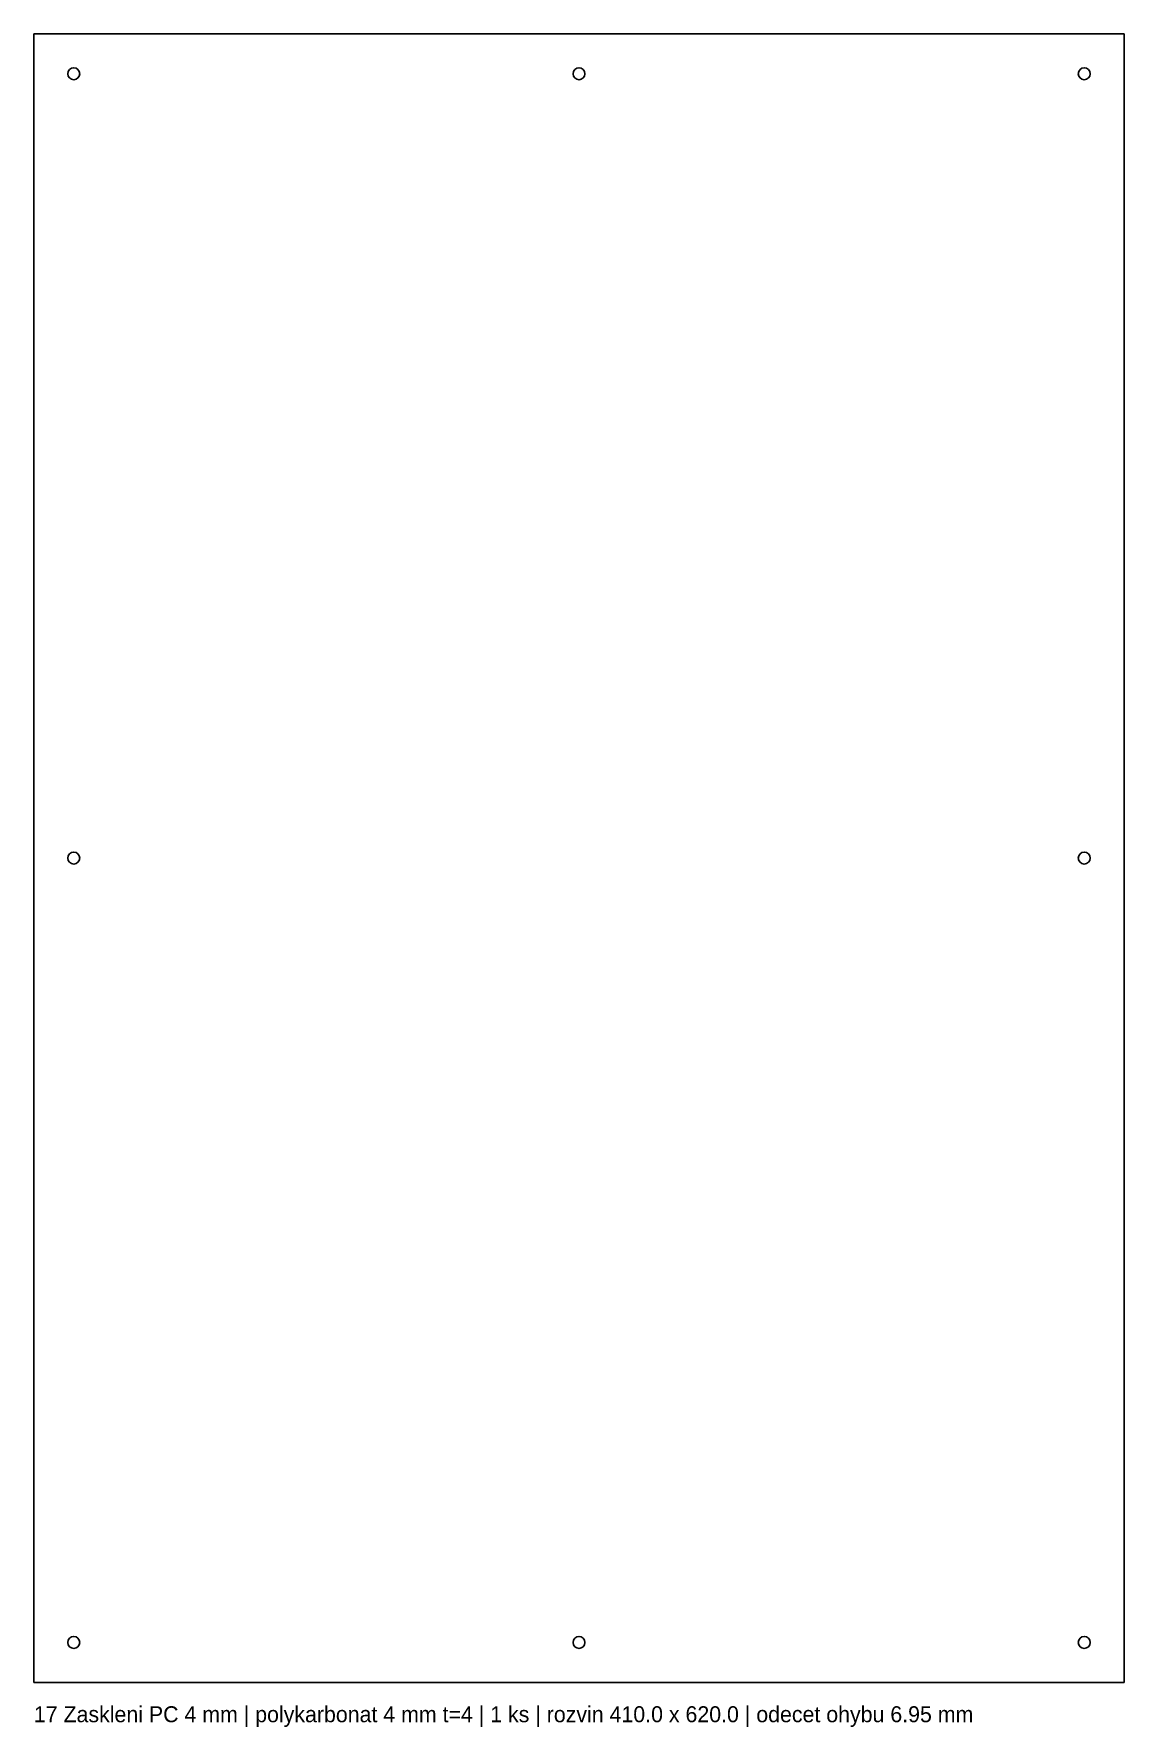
# Model space of a CAD drawing. Header units: millimetres. Extents: x 0 to 410, y -17 to 620.
import ezdxf

# ---------------------------------------------------------------- set-up
doc = ezdxf.new("R2010")
doc.units = ezdxf.units.MM
doc.layers.add('CUT', color=7, linetype='CONTINUOUS')
doc.layers.add('TEXT', color=3, linetype='CONTINUOUS')

msp = doc.modelspace()

# ---------------------------------------------------------------- linework, layer by layer
at = {"layer": 'CUT'}
for p, q in [((0, 0), (0, 620)), ((0, 620), (410, 620)), ((410, 620), (410, 0)), ((410, 0), (0, 0))]:
    msp.add_line(p, q, dxfattribs=at)
for centre in [(15, 605), (205, 605), (395, 605), (15, 310), (395, 310), (15, 15), (205, 15), (395, 15)]:
    msp.add_circle(centre, 2.25, dxfattribs=at)

# ---------------------------------------------------------------- texts
at = {"layer": 'TEXT'}
msp.add_text('17 Zaskleni PC 4 mm | polykarbonat 4 mm t=4 | 1 ks | rozvin 410.0 x 620.0 | odecet ohybu 6.95 mm', height=6, dxfattribs=at).set_placement((0, -15))

doc.saveas('drawing.dxf')
